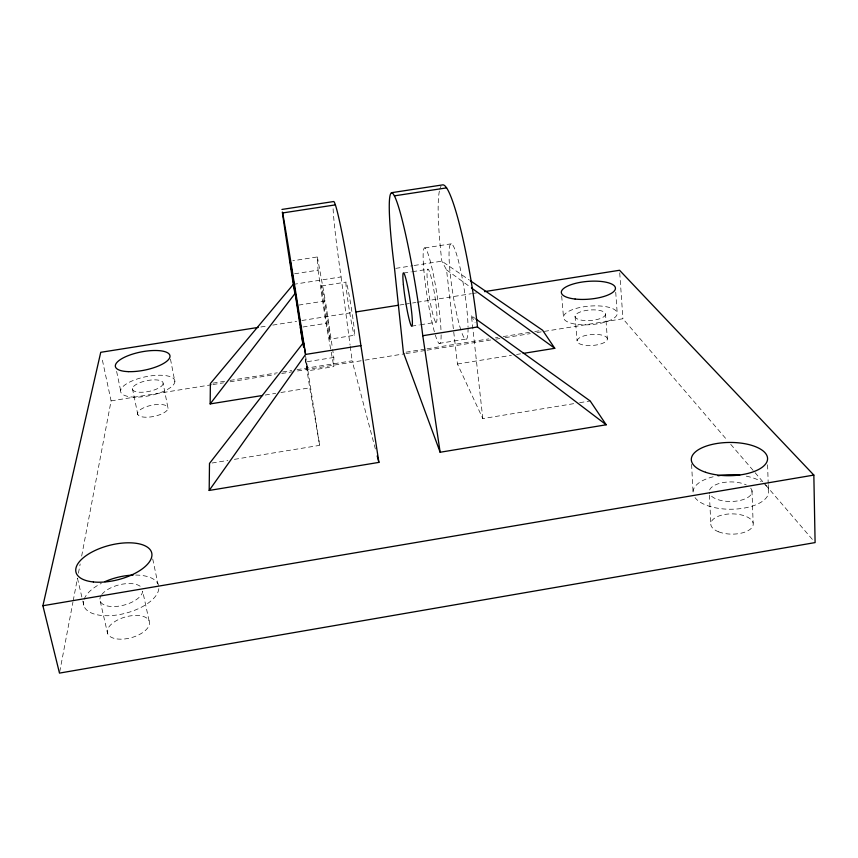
<?xml version="1.0" encoding="UTF-8"?>
<svg xmlns="http://www.w3.org/2000/svg" width="858" height="858" viewBox="0 0 858 858"><rect width="100%" height="100%" fill="white"/><g stroke="black" fill="none" stroke-linecap="round" stroke-linejoin="round"><path stroke-width="0.64" stroke-dasharray="4.29 3.22" d="M305.555 358.998L307.496 370.849L333.816 366.623L333.837 357.443L332.657 349.549M59.728 671.793L72.941 602.091M73.187 600.782L77.434 578.421M78.432 573.165L80.169 563.953M81.671 556.07L111.09 400.89L101.823 357.421M212.108 463.009L227.853 460.424M234.406 459.352L319.659 445.356L305.566 355.716M439.371 191.087A107.733 13.267 81.1 0 0 441.827 261.164L446.535 269.862L457.453 364.017L482.807 418.586L574.463 403.539M579.708 402.681L590.175 400.965M265.208 395.034L275.686 393.339M280.931 392.492L309.77 387.848L319.659 445.356M457.453 364.017L511.368 355.319M516.634 354.472L520.57 353.828M329.89 339.178A27.027 0.676 81 0 0 324.56 301.297A27.027 0.676 81 0 0 322.737 297.286A27.027 0.676 81 0 0 329.89 339.178L354.365 335.274A26.995 1.169 81 0 0 349.538 297.361A26.995 1.169 81 0 0 346.9 293.5A26.995 1.169 81 0 0 354.365 335.274M411.625 326.169L419.294 324.946M420.57 324.742L435.918 322.297A26.888 2.778 81.1 0 0 432.754 284.266A26.888 2.778 81.1 0 0 427.359 280.856A26.888 2.778 81.1 0 0 435.918 322.297M333.837 357.443L306.37 361.84L307.496 370.849M439.071 343.404L465.368 339.189M213.009 383.129L224.828 381.242M230.073 380.394L277.327 372.812M282.582 371.975L291.774 370.495M297.018 369.659L352.145 360.821L375.504 449.528M406.038 352.177L425.729 349.013M427.048 348.798L488.781 338.899M495.345 337.848L497.972 337.43M503.228 336.583L529.493 332.368M534.749 331.531L540.004 330.684M111.09 400.89L211.604 384.759M212.934 384.545L223.509 382.85M230.126 381.789L275.086 374.571M281.703 373.509L292.288 371.814M297.576 370.967L363.706 360.36M365.025 360.146L404.697 353.775M406.027 353.56L425.868 350.386M427.187 350.171L490.669 339.983M495.956 339.135L499.924 338.502M505.223 337.644L530.351 333.623M536.958 332.561L622.929 318.758L727.273 440.293M298.745 305.094L325.386 300.901L332.464 348.241M260.886 326.984L267.503 325.933M272.79 325.096L296.611 321.332M301.909 320.495L353.528 312.333M399.849 305.008L403.818 304.386M405.148 304.172L415.733 302.499M417.052 302.295L471.321 293.715M472.64 293.5L476.619 292.878M302.949 327.005L326.029 323.359L330.984 350.89M294.605 273.788L318.028 270.141L317.374 256.95L292.814 260.768M293.307 284.384L341.066 276.919A108.29 4.687 81 0 1 333.033 206.521M395.838 268.35L412.923 265.68M414.232 265.476L441.827 261.164L469.219 279.944M321.536 285.929L346.106 282.078M403.592 273.069L411.293 271.868M412.58 271.664L427.981 269.251M424.796 247.93L451.287 243.811M482.807 418.586L471.439 315.808L474.71 318.146M446.535 269.862L470.345 287.119M730.748 444.347L754.236 471.685M755.104 472.704L764.66 483.848M765.54 484.856L813.363 540.561M471.439 315.808L475.075 322.511M77.445 578.185L82.497 599.796M82.797 601.061L83.987 606.145M100.225 601.244L107.625 633.59M149.078 620.763L142.685 591.173A21.933 10.414 -14.8 0 1 117.074 606.37A21.933 10.414 -14.8 0 1 101.105 595.549M116.624 371.407L121.117 392.835M152.713 558.966L157.947 583.826M132.422 388.459L137.848 414.682M163.149 383.547A15.648 5.47 -11.5 0 1 139.607 392.235A15.648 5.47 -11.5 0 1 140.573 382.421A15.648 5.47 -11.5 0 1 163.149 383.547L168.039 408.301A15.541 5.695 -11.7 0 1 144.712 417.181A15.541 5.695 -11.7 0 1 145.592 406.992A15.541 5.695 -11.7 0 1 168.039 408.301M170.474 359.084L174.871 381.671A27.628 9.663 -11.5 0 1 133.505 397.093A27.628 9.663 -11.5 0 1 134.835 379.826A27.628 9.663 -11.5 0 1 174.871 381.671M317.374 256.95L325.386 300.901M331.22 352.198L333.816 366.623M305.234 359.062L309.77 387.848M318.028 270.141L326.029 323.359M341.066 276.919L350.075 345.088M350.246 346.396L352.145 360.821M561.679 295.978L563.481 316.999M575.064 316.216L577.091 340.883M605.523 314.167A15.272 5.266 -4.5 0 1 582.732 320.356A15.272 5.266 -4.5 0 1 582.614 311.218A15.272 5.266 -4.5 0 1 605.523 314.167L607.357 338.953A15.165 5.48 -4.3 0 1 584.727 345.238A15.165 5.48 -4.3 0 1 584.588 335.725A15.165 5.48 -4.3 0 1 607.357 338.953M615.722 292.192L617.224 313.385A26.952 9.299 -4.5 0 1 577.187 324.399A26.952 9.299 -4.5 0 1 576.63 308.29A26.952 9.299 -4.5 0 1 617.224 313.385M619.733 272.898L622.929 318.758M691.591 464.392L693.125 493.189A37.795 17.267 -0.3 0 1 715.475 476.265M709.437 495.066L710.864 524.688M751.962 490.637L753.142 523.026M767.61 464.789L768.189 483.311M768.232 484.631L768.403 489.929M101.791 594.551A21.933 10.414 -14.8 0 1 122.63 584.116A21.933 10.414 -14.8 0 1 141.667 587.794M750.686 488.159A21.407 9.781 -0.3 0 1 735.263 501.233A21.407 9.781 -0.3 0 1 709.309 492.492M709.63 489.95A21.407 9.781 -0.3 0 1 724.699 482.325A21.407 9.781 -0.3 0 1 746.288 484.942M763.459 483.129A37.795 17.267 -0.3 0 1 746.449 507.636A37.795 17.267 -0.3 0 1 695.001 497.597M746.299 476.158A37.795 17.267 -0.3 0 1 761.303 481.638M135.65 575.053A38.717 18.372 -14.8 0 1 157.261 593.554A38.717 18.372 -14.8 0 1 113.942 615.368A38.717 18.372 -14.8 0 1 83.58 601.286M84.148 599.216A38.717 18.372 -14.8 0 1 101.308 583.376M439.811 189.21A107.733 13.267 81.1 0 1 441.033 186.175M468.06 327.938A48.359 5.942 81.1 0 1 461.196 330.931M460.864 329.912A48.359 5.942 81.1 0 1 449.195 260.66A48.359 5.942 81.1 0 1 457.421 257.196A48.359 5.942 81.1 0 1 468.039 326.887M441.119 334.856A48.423 5.009 81.1 0 1 435.338 335.06M434.395 331.842A48.423 5.009 81.1 0 1 423.316 262.569A48.423 5.009 81.1 0 1 430.737 263.02A48.423 5.009 81.1 0 1 441.066 332.25M117.01 638.942A21.729 10.768 -15.3 0 0 149.539 623.541A21.729 10.768 -15.3 0 0 118.683 619.455A21.729 10.768 -15.3 0 0 117.01 638.942M718.586 531.81A21.214 10.124 0.2 0 0 752.97 525.686A21.214 10.124 0.2 0 0 724.527 514.51A21.214 10.124 0.2 0 0 718.586 531.81"/><path stroke-width="1.29" d="M209.18 490.454L209.491 463.438L303.496 342.535L305.577 354.44L209.18 490.454L378.893 462.387L360.896 345.602A108.29 4.687 81 0 0 333.612 201.544L281.928 209.438M262.58 395.463L210.156 403.914L210.382 383.558L293.307 284.384A108.548 0.579 81 0 1 283.065 215.315A108.548 0.579 81 0 1 305.577 354.44L360.896 345.602M484.555 291.623L619.551 270.27L813.845 475.085L815.1 542.588L59.481 673.101L42.9 605.737L100.74 352.306L258.237 327.402M210.156 403.914L294.927 293.64L293.307 284.384M42.9 605.737L813.845 475.085M440.143 452.252L422.779 335.714A107.99 9.245 81.1 0 0 395.431 198.112A107.99 9.245 81.1 0 0 394.53 268.554L403.41 352.595L440.143 452.252L606.209 424.785L590.175 400.965L475.793 318.929M523.208 353.41L554.772 348.316L542.621 330.266L470.313 280.695M422.779 335.714L477.498 326.973L606.209 424.785M356.177 311.915L398.53 305.223M391.441 192.707L442.589 184.899A107.733 13.267 81.1 0 1 477.498 326.973M282.647 212.945L335.381 204.88M394.401 195.86L446.589 187.881M471.428 287.913L554.772 348.316M377.198 455.952L378.893 462.387M300.375 327.413L303.614 347.158M304.097 347.372L290.229 261.164L302.971 344.669M718.028 475.793A37.795 17.267 -0.3 0 1 739.746 475.16M104.933 581.649A38.717 18.372 -14.8 0 1 133.087 575.096M575.117 299.045A27.134 8.912 -4.7 0 0 615.443 288.224A27.134 8.912 -4.7 0 0 574.603 283.601A27.134 8.912 -4.7 0 0 575.117 299.045M128.239 371.632A27.821 9.256 -11.3 0 0 169.991 356.574A27.821 9.256 -11.3 0 0 129.751 355.062A27.821 9.256 -11.3 0 0 128.239 371.632M93.34 581.949A39.082 17.707 -14.4 0 0 151.909 555.641A39.082 17.707 -14.4 0 0 96.246 549.946A39.082 17.707 -14.4 0 0 93.34 581.949M705.544 472.265A38.138 16.624 -0.7 0 0 767.138 461.218A38.138 16.624 -0.7 0 0 715.679 443.704A38.138 16.624 -0.7 0 0 705.544 472.265M403.389 284.62A26.92 2.295 81.1 0 0 411.625 326.169A26.92 2.295 81.1 0 0 407.968 288.17A26.92 2.295 81.1 0 0 403.389 284.62"/></g></svg>
